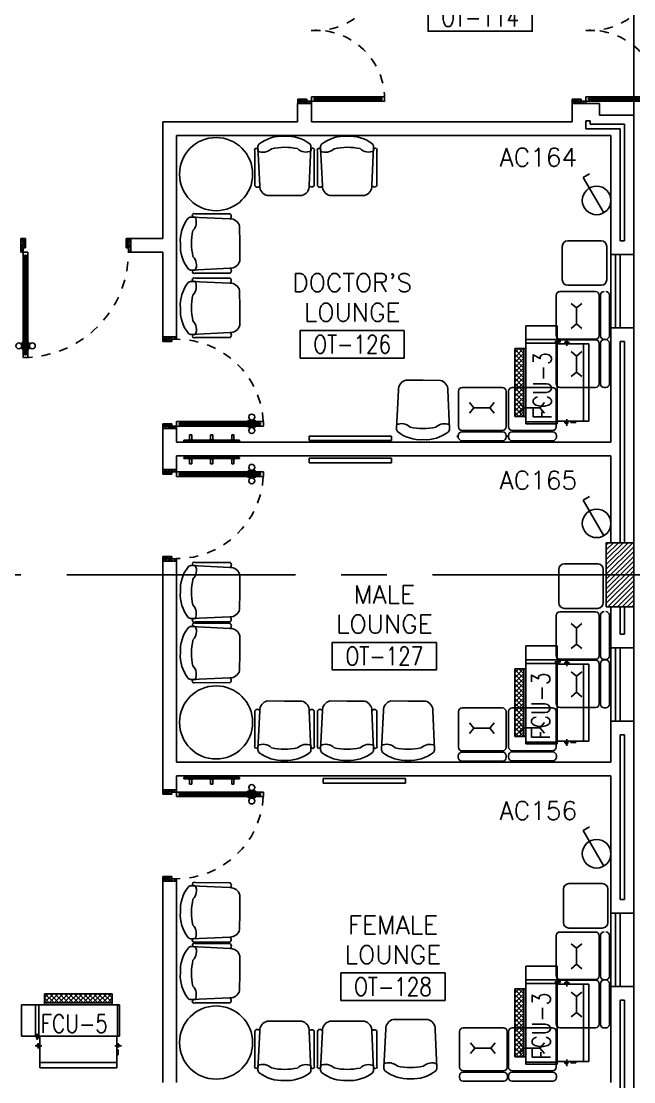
# Model space of a CAD drawing. Extents: x -0.4 to 91.9, y -1.1 to 78.4.
# Drawn here: x 35.85 to 42.55, y 44.63 to 56.22 of the extents above; entities that cross this region are included whole.
import ezdxf
from ezdxf.enums import TextEntityAlignment as Align

# ---------------------------------------------------------------- set-up
doc = ezdxf.new("R2010")
doc.units = 0
doc.header["$MEASUREMENT"] = 0
doc.linetypes.add('CENTERX2', pattern=[4, 2.5, -0.5, 0.5, -0.5])
doc.linetypes.add('HIDDEN', pattern=[0.375, 0.25, -0.125])
doc.layers.get('0').update_dxf_attribs({"color": 11, "linetype": 'CONTINUOUS'})
for name, color, linetype in [('AXES', 11, 'CENTERX2'), ('COL', 11, 'CONTINUOUS'), ('DOOR', 11, 'CONTINUOUS'), ('E-SOCKETS', 4, 'CONTINUOUS'), ('FCU', 7, 'CONTINUOUS'), ('HAT', 11, 'CONTINUOUS'), ('INSUL', 11, 'CONTINUOUS'), ('NON-MEDICAL', 11, 'CONTINUOUS'), ('RM-BOX', 11, 'CONTINUOUS'), ('RM-NAME', 11, 'CONTINUOUS'), ('RM-NO', 11, 'CONTINUOUS'), ('TEXTN', 2, 'CONTINUOUS'), ('WALL', 11, 'CONTINUOUS'), ('WIN', 11, 'CONTINUOUS')]:
    doc.layers.add(name, color=color, linetype=linetype)
doc.styles.add('ROMANS', font='ROMANS.shx', dxfattribs={"width": 0.6})

# ---------------------------------------------------------------- blocks, each defined once
blk = doc.blocks.new('RM1')
at = {"layer": 'RM-BOX'}
blk.add_lwpolyline([(570, -200), (-570, -200), (-570, -500), (570, -500)], close=True, dxfattribs=at)
at = {"layer": 'RM-NAME', "style": 'ROMANS'}
for tag, p in [('ROOMNAME1', (0, 324)), ('ROOMNAME2', (0, 0))]:
    blk.add_attdef(tag, text='', height=200, dxfattribs=at).set_placement(p, align=Align.MIDDLE)
at = {"layer": 'RM-NO', "style": 'ROMANS', "width": 0.8}
blk.add_attdef('ROOMNO', text='', height=200, dxfattribs=at).set_placement((0, -350), align=Align.MIDDLE)
blk = doc.blocks.new('A$C1DFA4FE8')
at = {"layer": 'DOOR', "color": 0, "linetype": 'ByBlock'}
for p, q in [((0, 1631), (0, 1581)), ((0, 1581), (0, 1631)), ((50, 1631), (0, 1631)), ((50, 1631), (50, 1614)), ((750, 1614), (750, 1631)), ((750, 1631), (800, 1631)), ((950, 1656), (800, 1656)), ((800, 1656), (800, 1631)), ((800, 1581), (800, 1631)), ((800, 1631), (850, 1631)), ((850, 1631), (850, 1606)), ((950, 1606), (950, 1656)), ((50, 1581), (0, 1581)), ((30, 1614), (30, 1598)), ((50, 1614), (30, 1614)), ((50, 1598), (30, 1598)), ((50, 1598), (50, 1581)), ((770, 1614), (750, 1614)), ((750, 1581), (750, 1598)), ((750, 1598), (770, 1598)), ((800, 1581), (750, 1581)), ((770, 1598), (770, 1614)), ((850, 1606), (950, 1606)), ((0, 81), (0, 131)), ((0, 131), (0, 81)), ((50, 131), (0, 131)), ((50, 114), (50, 131)), ((83, 131), (83, 138)), ((173, 138), (83, 138)), ((95, 138), (95, 147)), ((95, 147), (160, 147)), ((95, 138), (160, 138)), ((160, 138), (160, 147)), ((173, 131), (173, 138)), ((750, 131), (750, 114)), ((800, 131), (750, 131)), ((800, 131), (800, 81)), ((50, 81), (0, 81)), ((30, 98), (30, 114)), ((50, 114), (30, 114)), ((50, 98), (30, 98)), ((50, 81), (50, 98)), ((83, 81), (83, 74)), ((173, 74), (83, 74)), ((95, 74), (95, 65)), ((95, 74), (160, 74)), ((95, 65), (160, 65)), ((160, 74), (160, 65)), ((173, 81), (173, 74)), ((750, 114), (770, 114)), ((750, 98), (750, 81)), ((770, 98), (750, 98)), ((750, 81), (800, 81)), ((770, 114), (770, 98)), ((800, 56), (800, 81)), ((800, 81), (850, 81)), ((950, 56), (800, 56)), ((850, 106), (950, 106)), ((850, 81), (850, 106)), ((950, 106), (950, 56))]:
    blk.add_line(p, q, dxfattribs=at)
at = {"layer": 'DOOR', "linetype": 'ByBlock'}
for p, q in [((750, 1631), (50, 1631)), ((750, 1614), (50, 1614)), ((750, 1598), (50, 1598)), ((50, 1581), (750, 1581)), ((50, 131), (750, 131)), ((750, 114), (50, 114)), ((750, 98), (50, 98)), ((750, 81), (50, 81))]:
    blk.add_line(p, q, dxfattribs=at)
at = {"layer": 'DOOR', "color": 9, "linetype": 'ByBlock'}
for p, q in [((950, 1606), (837, 1656)), ((950, 1606), (910, 1656)), ((950, 1606), (850, 1619)), ((950, 106), (837, 56)), ((950, 106), (850, 93)), ((950, 106), (910, 56))]:
    blk.add_line(p, q, dxfattribs=at)
at = {"layer": 'DOOR', "color": 0, "linetype": 'ByBlock'}
for centre in [(128, 179), (128, 32)]:
    blk.add_circle(centre, 32.4, dxfattribs=at)
at = {"layer": 'DOOR', "linetype": 'HIDDEN', "ltscale": 0.5}
for centre, start, end in [((752, 1606), 178.0938, 273.7249), ((752, 106), 86.2751, 181.9062)]:
    blk.add_arc(centre, 752, start, end, dxfattribs=at)
at = {"layer": 'DOOR', "color": 9, "linetype": 'ByBlock'}
for centre, radius, start, end in [((950, 1606), 154, 161.1053, 166.2858), ((950, 1606), 134, 158.1598, 169.28), ((950, 1606), 114, 154.0838, 167.3774), ((950, 1606), 94.4, 148.0182, 180), ((950, 1606), 74.4, 137.7764, 180), ((950, 1606), 54.4, 113.2074, 180), ((950, 1606), 34.4, 90, 180), ((950, 1606), 14.4, 90, 180), ((950, 106), 154, 193.7142, 198.8947), ((950, 106), 134, 190.72, 201.8402), ((950, 106), 114, 192.6226, 205.9162), ((950, 106), 94.4, 180, 211.9818), ((950, 106), 74.4, 180, 222.2236), ((950, 106), 54.4, 180, 246.7926), ((950, 106), 34.4, 180, 270), ((950, 106), 14.4, 180, 270)]:
    blk.add_arc(centre, radius, start, end, dxfattribs=at)
blk = doc.blocks.new('C11')
at = {"layer": 'HAT'}
h = blk.add_hatch(dxfattribs=at)
h.set_pattern_fill('ANSI31', color=256, scale=300, style=0)
h.set_pattern_definition([(45, (-248556.182, -75061.005), (-26.5165043, 26.5165043), [])])
h.paths.add_polyline_path([(300, 700), (0, 700), (0, 350), (300, 350)])
h.paths.add_polyline_path([(300, 350), (0, 350), (0, 0), (300, 0)])
at = {"layer": 'COL'}
blk.add_lwpolyline([(300, 700), (300, 0), (0, 0), (0, 700)], close=True, dxfattribs=at)
blk = doc.blocks.new('DOOR-10')
at = {"layer": 'DOOR', "color": 0, "linetype": 'ByBlock'}
for p, q in [((-26, 1100), (-76, 1100)), ((-76, 1100), (-26, 1100)), ((-76, 1050), (-76, 1100)), ((-59, 1050), (-76, 1050)), ((-43, 1070), (-59, 1070)), ((-59, 1050), (-59, 1070)), ((-43, 1050), (-43, 1070)), ((-26, 1050), (-43, 1050)), ((-26, 1050), (-26, 1100)), ((-83, 1005), (-92, 1005)), ((-92, 1005), (-92, 940)), ((-83, 940), (-92, 940)), ((-76, 1018), (-83, 1018)), ((-83, 928), (-83, 1018)), ((-83, 1005), (-83, 940)), ((-76, 928), (-83, 928)), ((-26, 1018), (-18, 1018)), ((-26, 928), (-18, 928)), ((-18, 928), (-18, 1018)), ((-18, 1005), (-9, 1005)), ((-18, 1005), (-18, 940)), ((-18, 940), (-9, 940)), ((-9, 1005), (-9, 940)), ((-1001, 0), (-1001, 150)), ((-1001, 150), (-976, 150)), ((-1001, 150), (-1001, 0)), ((-976, 150), (-976, 100)), ((-76, 200), (-59, 200)), ((-76, 150), (-76, 200)), ((-76, 150), (-26, 150)), ((-59, 200), (-59, 180)), ((-59, 180), (-43, 180)), ((-43, 200), (-26, 200)), ((-43, 180), (-43, 200)), ((-26, 200), (-26, 150)), ((-1, 150), (-26, 150)), ((-26, 150), (-26, 100)), ((-951, 0), (-1001, 0)), ((-976, 100), (-951, 100)), ((-951, 100), (-951, 0)), ((-51, 100), (-51, 0)), ((-26, 100), (-51, 100)), ((-51, 0), (-1, 0))]:
    blk.add_line(p, q, dxfattribs=at)
at = {"layer": 'DOOR', "linetype": 'ByBlock'}
for p, q in [((-76, 1050), (-76, 200)), ((-59, 200), (-59, 1050)), ((-43, 200), (-43, 1050)), ((-26, 200), (-26, 1050))]:
    blk.add_line(p, q, dxfattribs=at)
at = {"layer": 'DOOR', "color": 9, "linetype": 'ByBlock'}
for p, q in [((-1, 0), (-1, 150)), ((-951, 0), (-1001, 114)), ((-951, 0), (-1001, 40)), ((-951, 0), (-964, 100)), ((-51, 0), (-1, 114)), ((-51, 0), (-37, 100)), ((-51, 0), (-1, 40))]:
    blk.add_line(p, q, dxfattribs=at)
at = {"layer": 'DOOR', "color": 0, "linetype": 'ByBlock'}
for centre in [(-124, 973), (23, 973)]:
    blk.add_circle(centre, 32.4, dxfattribs=at)
at = {"layer": 'DOOR', "linetype": 'HIDDEN', "ltscale": 0.5}
blk.add_arc((-23, 149), 952, 93.1482, 179.9482, dxfattribs=at)
at = {"layer": 'DOOR', "color": 9, "linetype": 'ByBlock'}
for centre, radius, start, end in [((-951, 0), 154, 103.7142, 108.8947), ((-951, 0), 134, 100.72, 111.8402), ((-51, 0), 134, 68.1598, 79.28), ((-51, 0), 154, 71.1053, 76.2858), ((-951, 0), 94.4, 90, 121.9818), ((-951, 0), 74.4, 90, 132.2236), ((-951, 0), 54.4, 90, 156.7926), ((-951, 0), 34.4, 90, 180), ((-951, 0), 14.4, 90, 180), ((-51, 0), 94.4, 58.0182, 90), ((-51, 0), 74.4, 47.7764, 90), ((-51, 0), 54.4, 23.2074, 90), ((-51, 0), 34.4, 0, 90), ((-51, 0), 14.4, 0, 90), ((-51, 0), 114, 64.0838, 77.3774)]:
    blk.add_arc(centre, radius, start, end, dxfattribs=at)
blk = doc.blocks.new('DOOR100')
at = {"layer": 'DOOR', "color": 0, "linetype": 'ByBlock'}
for p, q in [((-25, 1300), (-75, 1300)), ((-75, 1300), (-25, 1300)), ((-75, 1250), (-75, 1300)), ((-25, 1250), (-25, 1300)), ((-82, 1205), (-91, 1205)), ((-91, 1205), (-91, 1140)), ((-75, 1218), (-82, 1218)), ((-82, 1128), (-82, 1218)), ((-82, 1205), (-82, 1140)), ((-58, 1250), (-75, 1250)), ((-42, 1270), (-58, 1270)), ((-58, 1250), (-58, 1270)), ((-42, 1250), (-42, 1270)), ((-25, 1250), (-42, 1250)), ((-25, 1218), (-18, 1218)), ((-18, 1128), (-18, 1218)), ((-18, 1205), (-9, 1205)), ((-18, 1205), (-18, 1140)), ((-9, 1205), (-9, 1140)), ((-82, 1140), (-91, 1140)), ((-75, 1128), (-82, 1128)), ((-25, 1128), (-18, 1128)), ((-18, 1140), (-9, 1140)), ((-1200, 0), (-1200, 150)), ((-1200, 150), (-1175, 150)), ((-1200, 150), (-1200, 0)), ((-1175, 150), (-1175, 100)), ((-75, 200), (-58, 200)), ((-75, 150), (-75, 200)), ((-75, 150), (-25, 150)), ((-58, 200), (-58, 180)), ((-58, 180), (-42, 180)), ((-42, 200), (-25, 200)), ((-42, 180), (-42, 200)), ((-25, 200), (-25, 150)), ((0, 150), (-25, 150)), ((-25, 150), (-25, 100)), ((0, 150), (0, 0)), ((-1150, 0), (-1200, 0)), ((-1175, 100), (-1150, 100)), ((-1150, 100), (-1150, 0)), ((-50, 100), (-50, 0)), ((-25, 100), (-50, 100)), ((-50, 0), (0, 0))]:
    blk.add_line(p, q, dxfattribs=at)
at = {"layer": 'DOOR', "linetype": 'ByBlock'}
for p, q in [((-75, 1250), (-75, 200)), ((-58, 200), (-58, 1250)), ((-42, 200), (-42, 1250)), ((-25, 200), (-25, 1250)), ((0, 0), (0, 150))]:
    blk.add_line(p, q, dxfattribs=at)
at = {"layer": 'DOOR', "color": 9, "linetype": 'ByBlock'}
for p, q in [((-1150, 0), (-1200, 114)), ((-1150, 0), (-1200, 40)), ((-1150, 0), (-1163, 100)), ((-50, 0), (0, 114)), ((-50, 0), (-37, 100)), ((-50, 0), (0, 40))]:
    blk.add_line(p, q, dxfattribs=at)
at = {"layer": 'DOOR', "color": 0, "linetype": 'ByBlock'}
for centre in [(-124, 1173), (24, 1173)]:
    blk.add_circle(centre, 32.4, dxfattribs=at)
at = {"layer": 'DOOR', "linetype": 'HIDDEN', "ltscale": 0.5}
blk.add_arc((-25, 150), 1150, 90, 180.0001, dxfattribs=at)
at = {"layer": 'DOOR', "color": 9, "linetype": 'ByBlock'}
for centre, radius, start, end in [((-1150, 0), 154, 103.7142, 108.8947), ((-1150, 0), 134, 100.72, 111.8402), ((-50, 0), 134, 68.1598, 79.28), ((-50, 0), 154, 71.1053, 76.2858), ((-1150, 0), 94.4, 90, 121.9818), ((-1150, 0), 74.4, 90, 132.2236), ((-1150, 0), 54.4, 90, 156.7926), ((-1150, 0), 34.4, 90, 180), ((-1150, 0), 14.4, 90, 180), ((-50, 0), 94.4, 58.0182, 90), ((-50, 0), 74.4, 47.7764, 90), ((-50, 0), 54.4, 23.2074, 90), ((-50, 0), 34.4, 0, 90), ((-50, 0), 14.4, 0, 90), ((-50, 0), 114, 64.0838, 77.3774)]:
    blk.add_arc(centre, radius, start, end, dxfattribs=at)
blk = doc.blocks.new('*X190')
at = {"color": 0}
for p, q in [((16890, -2467), (16943, -2414)), ((16890, -2520), (16990, -2420)), ((16990, -2512), (16892, -2414)), ((16990, -2459), (16945, -2414)), ((16990, -2565), (16890, -2465)), ((16890, -2573), (16990, -2473)), ((16990, -2619), (16890, -2519)), ((16890, -2626), (16990, -2526)), ((16990, -2672), (16890, -2572)), ((16890, -2679), (16990, -2579)), ((16990, -2725), (16890, -2625)), ((16890, -2732), (16990, -2632)), ((16990, -2778), (16890, -2678)), ((16890, -2785), (16990, -2685)), ((16990, -2831), (16890, -2731)), ((16890, -2838), (16990, -2738)), ((16990, -2884), (16890, -2784)), ((16890, -2891), (16990, -2791)), ((16990, -2937), (16890, -2837)), ((16890, -2944), (16990, -2844)), ((16990, -2990), (16890, -2890)), ((16890, -2997), (16990, -2897)), ((16990, -3043), (16890, -2943)), ((16890, -3050), (16990, -2950)), ((16990, -3096), (16890, -2996)), ((16890, -3103), (16990, -3003)), ((16990, -3149), (16890, -3049)), ((16944, -3155), (16890, -3102)), ((16892, -3155), (16990, -3056)), ((16945, -3155), (16990, -3109))]:
    blk.add_line(p, q, dxfattribs=at)
blk = doc.blocks.new('WHE06')
at = {"color": 2}
for p, q in [((689, 621), (346, 621)), ((346, 621), (346, 469)), ((689, 469), (689, 621)), ((242, 472), (242, 399)), ((60, -422), (60, 422)), ((212, 437), (269, 437)), ((232, 452), (232, 422)), ((232, 452), (252, 452)), ((252, 452), (252, 422)), ((305, 448), (373, 448)), ((321, 458), (321, 438)), ((321, 458), (346, 458)), ((321, 438), (346, 438)), ((346, 430), (689, 430)), ((811, 371), (689, 371)), ((711, -371), (711, 371)), ((811, -371), (811, 371)), ((142, -437), (142, -422)), ((142, -437), (197, -437)), ((197, -437), (197, -422)), ((221, -437), (269, -437)), ((232, -452), (232, -422)), ((232, -452), (252, -452)), ((242, -472), (242, -399)), ((252, -452), (252, -422)), ((346, -430), (689, -430)), ((811, -371), (689, -371))]:
    blk.add_line(p, q, dxfattribs=at)
at = {"color": 6}
for p, q in [((346, 469), (346, -451)), ((689, 469), (346, 469)), ((689, -451), (689, 469)), ((0, -422), (0, 422)), ((0, 422), (346, 422)), ((0, -422), (346, -422)), ((346, -451), (689, -451))]:
    blk.add_line(p, q, dxfattribs=at)
at = {"color": 2}
blk.add_blockref('*X190', (-16179, 2784), dxfattribs=at)

msp = doc.modelspace()

# ---------------------------------------------------------------- linework, layer by layer
at = {"layer": 'AXES'}
for p, q in [((42.55, -1.1143), (42.55, 77.3484)), ((0.35, 50.17), (68.39, 50.17))]:
    msp.add_line(p, q, dxfattribs=at)
at = {"layer": 'E-SOCKETS'}
for p, q in [((41.9975, 54.5136), (42.0667, 54.5537)), ((42.2221, 54.1261), (41.9975, 54.5136)), ((41.9975, 50.9838), (42.0667, 51.0239)), ((42.2221, 50.5963), (41.9975, 50.9838)), ((41.9975, 47.3726), (42.0667, 47.4127)), ((42.2221, 46.9851), (41.9975, 47.3726))]:
    msp.add_line(p, q, dxfattribs=at)
for centre in [(42.1437, 54.2613), (42.1437, 50.7315), (42.1437, 47.1202)]:
    msp.add_circle(centre, 0.1562, dxfattribs=at)
at = {"layer": 'INSUL'}
for p, q in [((42.025, 55.1325), (42.025, 55.045)), ((42.075, 55.1325), (42.025, 55.1325)), ((42.075, 55.1325), (42.075, 55.095)), ((42.45, 55.095), (42.075, 55.095)), ((42.45, 53.82), (42.45, 55.095)), ((42.4, 55.045), (42.025, 55.045)), ((42.4, 53.82), (42.4, 55.045)), ((42.4, 53.82), (42.45, 53.82)), ((42.4, 50.52), (42.4, 52.72)), ((42.4, 52.72), (42.45, 52.72)), ((42.45, 50.52), (42.45, 52.72)), ((42.4, 49.52), (42.4, 49.82)), ((42.45, 49.52), (42.45, 49.82)), ((42.4, 49.52), (42.45, 49.52)), ((42.4, 46.62), (42.4, 48.42)), ((42.45, 48.42), (42.4, 48.42)), ((42.45, 46.62), (42.45, 48.42)), ((42.4, 46.62), (42.45, 46.62)), ((42.4, 43.32), (42.4, 45.52)), ((42.4, 45.52), (42.45, 45.52)), ((42.45, 43.32), (42.45, 45.52))]:
    msp.add_line(p, q, dxfattribs=at)
at = {"layer": 'NON-MEDICAL', "extrusion": (0, 0, -1)}
for p, q in [((38.4618, 54.4226), (38.4408, 54.8423)), ((39.0203, 54.8443), (39.0022, 54.4245)), ((39.1468, 54.4226), (39.1258, 54.8423)), ((39.7053, 54.8443), (39.6872, 54.4245)), ((38.4077, 54.4224), (38.4064, 54.8008)), ((39.0563, 54.4247), (39.055, 54.803)), ((39.0927, 54.4224), (39.0914, 54.8008)), ((39.7413, 54.4247), (39.74, 54.803)), ((38.5432, 54.3148), (38.7324, 54.3155)), ((38.7324, 54.3155), (38.9215, 54.3161)), ((39.2282, 54.3148), (39.4174, 54.3155)), ((39.4174, 54.3155), (39.6065, 54.3161)), ((37.7126, 54.0796), (38.1324, 54.0615)), ((38.1323, 54.1156), (37.7539, 54.1143)), ((38.2415, 53.7917), (38.2408, 53.9808)), ((38.2421, 53.6025), (38.2415, 53.7917)), ((38.1343, 53.521), (37.7146, 53.5001)), ((38.1345, 53.467), (37.7561, 53.4657)), ((37.7126, 53.376), (38.1324, 53.3579)), ((38.1323, 53.412), (37.7539, 53.4107)), ((38.2415, 53.088), (38.2408, 53.2772)), ((38.2421, 52.8989), (38.2415, 53.088)), ((38.1343, 52.8174), (37.7146, 52.7965)), ((38.1345, 52.7634), (37.7561, 52.7621)), ((40.0581, 52.2961), (40.2472, 52.2954)), ((40.2472, 52.2954), (40.4364, 52.2948)), ((39.9766, 52.1882), (39.9557, 51.7685)), ((40.5352, 51.7665), (40.5171, 52.1864)), ((38.1343, 50.2498), (37.7146, 50.2708)), ((38.1345, 50.3039), (37.7561, 50.3052)), ((38.2421, 50.1684), (38.2415, 49.9792)), ((38.2415, 49.9792), (38.2408, 49.7901)), ((37.7126, 49.6913), (38.1324, 49.7094)), ((38.1323, 49.6553), (37.7539, 49.6566)), ((38.1345, 49.638), (37.7561, 49.6393)), ((38.1343, 49.5839), (37.7146, 49.6049)), ((38.2421, 49.5025), (38.2415, 49.3133)), ((38.2415, 49.3133), (38.2408, 49.1242)), ((37.7126, 49.0254), (38.1324, 49.0435)), ((38.1323, 48.9894), (37.7539, 48.9907)), ((38.5432, 48.7902), (38.7324, 48.7895)), ((38.7324, 48.7895), (38.9215, 48.7889)), ((39.2282, 48.7902), (39.4174, 48.7895)), ((39.4174, 48.7895), (39.6065, 48.7889)), ((39.8946, 48.7902), (40.0838, 48.7895)), ((40.0838, 48.7895), (40.273, 48.7889)), ((38.4077, 48.6825), (38.4064, 48.3042)), ((38.4618, 48.6824), (38.4408, 48.2626)), ((39.0203, 48.2607), (39.0022, 48.6805)), ((39.0563, 48.6803), (39.055, 48.302)), ((39.0927, 48.6825), (39.0914, 48.3042)), ((39.1468, 48.6824), (39.1258, 48.2626)), ((39.7053, 48.2607), (39.6872, 48.6805)), ((39.7413, 48.6803), (39.74, 48.302)), ((39.8132, 48.6824), (39.7922, 48.2626)), ((40.3717, 48.2607), (40.3537, 48.6805)), ((38.1343, 46.7498), (37.7146, 46.7708)), ((38.1345, 46.8039), (37.7561, 46.8052)), ((38.2421, 46.6684), (38.2415, 46.4792)), ((38.2415, 46.4792), (38.2408, 46.2901)), ((37.7126, 46.1913), (38.1324, 46.2094)), ((38.1323, 46.1553), (37.7539, 46.1566)), ((38.1343, 46.0839), (37.7146, 46.1049)), ((38.1345, 46.138), (37.7561, 46.1393)), ((38.2421, 46.0025), (38.2415, 45.8133)), ((38.2415, 45.8133), (38.2408, 45.6242)), ((37.7126, 45.5254), (38.1324, 45.5435)), ((38.1323, 45.4894), (37.7539, 45.4907)), ((38.5432, 45.2902), (38.7324, 45.2895)), ((38.7324, 45.2895), (38.9215, 45.2889)), ((39.2282, 45.2902), (39.4174, 45.2895)), ((39.4174, 45.2895), (39.6065, 45.2889)), ((39.9198, 45.3094), (40.1089, 45.3088)), ((40.1089, 45.3088), (40.2981, 45.3081)), ((38.4077, 45.1825), (38.4064, 44.8042)), ((38.4618, 45.1824), (38.4408, 44.7626)), ((39.0203, 44.7607), (39.0022, 45.1805)), ((39.0563, 45.1803), (39.055, 44.802)), ((39.0927, 45.1825), (39.0914, 44.8042)), ((39.1468, 45.1824), (39.1258, 44.7626)), ((39.7053, 44.7607), (39.6872, 45.1805)), ((39.7413, 45.1803), (39.74, 44.802)), ((39.8383, 45.2016), (39.8174, 44.7819)), ((40.3969, 44.7799), (40.3788, 45.1997))]:
    msp.add_line(p, q, dxfattribs=at)
at = {"layer": 'NON-MEDICAL'}
for p, q in [((41.829, 53.8201), (42.1938, 53.8201)), ((41.7682, 53.3945), (41.7682, 53.7593)), ((42.2546, 53.7593), (42.2546, 53.3945)), ((42.1938, 53.3337), (41.829, 53.3337)), ((41.7026, 53.2245), (41.7026, 52.7854)), ((42.1326, 53.2645), (41.7426, 53.2645)), ((42.1726, 53.2245), (42.1726, 52.7854)), ((42.1863, 53.2271), (42.1863, 52.7828)), ((42.2836, 53.2271), (42.2836, 52.7828)), ((41.9237, 53.087), (41.8653, 53.1357)), ((41.9237, 53.087), (41.9821, 53.1357)), ((41.9237, 52.9119), (41.9237, 53.087)), ((41.9237, 52.9119), (41.8653, 52.8633)), ((41.9237, 52.9119), (41.9821, 52.8633)), ((41.7026, 52.6974), (41.7026, 52.2582)), ((42.1326, 52.7454), (41.7426, 52.7454)), ((42.1326, 52.7454), (41.7426, 52.7454)), ((42.1326, 52.7374), (41.7426, 52.7374)), ((42.1726, 52.6974), (42.1726, 52.2582)), ((42.1863, 52.7), (42.1863, 52.2556)), ((42.2436, 52.7431), (42.2263, 52.7431)), ((42.2436, 52.7428), (42.2263, 52.7428)), ((42.2436, 52.7428), (42.2263, 52.7428)), ((42.2436, 52.74), (42.2263, 52.74)), ((42.2836, 52.7), (42.2836, 52.2556)), ((41.9237, 52.5599), (41.8653, 52.6085)), ((41.9237, 52.5599), (41.9821, 52.6085)), ((41.9237, 52.3848), (41.9237, 52.5599)), ((41.9237, 52.3848), (41.8653, 52.3361)), ((41.9237, 52.3848), (41.9821, 52.3361)), ((40.6344, 51.7861), (40.6344, 52.1761)), ((40.6344, 51.7861), (40.6344, 52.1761)), ((41.1136, 52.2161), (40.6744, 52.2161)), ((41.1536, 51.7861), (41.1536, 52.1761)), ((41.182, 51.7861), (41.182, 52.1761)), ((41.182, 51.7861), (41.182, 52.1761)), ((41.6611, 52.2161), (41.222, 52.2161)), ((41.7011, 51.7861), (41.7011, 52.1761)), ((42.1326, 52.2182), (41.7426, 52.2182)), ((42.1326, 52.2182), (41.7426, 52.2182)), ((42.2436, 52.2156), (42.2263, 52.2156)), ((42.2436, 52.2156), (42.2263, 52.2156)), ((40.801, 51.995), (40.7523, 52.0534)), ((40.801, 51.995), (40.7523, 51.9367)), ((40.801, 51.995), (40.9761, 51.995)), ((40.9761, 51.995), (41.0247, 52.0534)), ((40.9761, 51.995), (41.0247, 51.9367)), ((41.3485, 51.995), (41.2999, 52.0534)), ((41.3485, 51.995), (41.2999, 51.9367)), ((41.3485, 51.995), (41.5236, 51.995)), ((41.5236, 51.995), (41.5723, 52.0534)), ((41.5236, 51.995), (41.5723, 51.9367)), ((41.1162, 51.7324), (40.6718, 51.7324)), ((41.1136, 51.7461), (40.6744, 51.7461)), ((41.6637, 51.7324), (41.2194, 51.7324)), ((41.6611, 51.7461), (41.222, 51.7461)), ((37.6308, 51.6284), (37.6308, 51.6401)), ((37.6308, 51.6401), (38.2404, 51.6401)), ((37.6308, 51.6284), (38.2404, 51.6284)), ((37.6818, 51.6447), (37.7279, 51.6447)), ((37.6818, 51.6401), (37.6818, 51.6447)), ((37.6931, 51.6987), (37.7166, 51.6987)), ((37.6931, 51.6447), (37.6931, 51.6987)), ((37.7166, 51.6447), (37.7166, 51.6987)), ((37.7279, 51.6401), (37.7279, 51.6447)), ((37.9125, 51.6447), (37.9587, 51.6447)), ((37.9125, 51.6401), (37.9125, 51.6447)), ((37.9239, 51.6447), (37.9239, 51.6987)), ((37.9239, 51.6987), (37.9473, 51.6987)), ((37.9473, 51.6447), (37.9473, 51.6987)), ((37.9587, 51.6401), (37.9587, 51.6447)), ((38.1433, 51.6401), (38.1433, 51.6447)), ((38.1433, 51.6447), (38.1895, 51.6447)), ((38.1547, 51.6447), (38.1547, 51.6987)), ((38.1547, 51.6987), (38.1781, 51.6987)), ((38.1781, 51.6447), (38.1781, 51.6987)), ((38.1895, 51.6401), (38.1895, 51.6447)), ((38.2404, 51.6284), (38.2404, 51.6401)), ((39.0021, 51.686), (39.0021, 51.636)), ((39.9021, 51.686), (39.0021, 51.686)), ((39.0021, 51.636), (39.9021, 51.636)), ((39.9021, 51.636), (39.9021, 51.686)), ((40.6211, 51.6751), (40.6211, 51.6924)), ((40.6318, 51.6751), (40.6318, 51.6924)), ((40.6318, 51.6751), (40.6318, 51.6924)), ((41.1162, 51.6351), (40.6718, 51.6351)), ((41.1562, 51.6751), (41.1562, 51.6924)), ((41.1686, 51.6751), (41.1686, 51.6924)), ((41.1794, 51.6751), (41.1794, 51.6924)), ((41.1794, 51.6751), (41.1794, 51.6924)), ((41.6637, 51.6351), (41.2194, 51.6351)), ((41.7037, 51.6751), (41.7037, 51.6924)), ((37.6308, 51.4522), (37.6308, 51.4405)), ((37.6308, 51.4522), (38.2404, 51.4522)), ((37.6308, 51.4405), (38.2404, 51.4405)), ((37.6818, 51.4405), (37.6818, 51.4359)), ((37.6818, 51.4359), (37.7279, 51.4359)), ((37.6931, 51.4359), (37.6931, 51.3819)), ((37.6931, 51.3819), (37.7166, 51.3819)), ((37.7166, 51.4359), (37.7166, 51.3819)), ((37.7279, 51.4405), (37.7279, 51.4359)), ((37.9125, 51.4405), (37.9125, 51.4359)), ((37.9125, 51.4359), (37.9587, 51.4359)), ((37.9239, 51.4359), (37.9239, 51.3819)), ((37.9239, 51.3819), (37.9473, 51.3819)), ((37.9473, 51.4359), (37.9473, 51.3819)), ((37.9587, 51.4405), (37.9587, 51.4359)), ((38.1433, 51.4405), (38.1433, 51.4359)), ((38.1433, 51.4359), (38.1895, 51.4359)), ((38.1547, 51.4359), (38.1547, 51.3819)), ((38.1547, 51.3819), (38.1781, 51.3819)), ((38.1781, 51.4359), (38.1781, 51.3819)), ((38.1895, 51.4405), (38.1895, 51.4359)), ((38.2404, 51.4522), (38.2404, 51.4405)), ((39.0021, 51.443), (39.0021, 51.393)), ((39.9021, 51.443), (39.0021, 51.443)), ((39.0021, 51.393), (39.9021, 51.393)), ((39.9021, 51.393), (39.9021, 51.443)), ((41.7305, 49.8635), (41.7305, 50.2283)), ((41.7913, 50.2891), (42.1561, 50.2891)), ((42.2169, 50.2283), (42.2169, 49.8635)), ((42.1326, 49.7645), (41.7426, 49.7645)), ((42.1561, 49.8027), (41.7913, 49.8027)), ((41.7026, 49.7245), (41.7026, 49.2854)), ((41.9237, 49.587), (41.8653, 49.6357)), ((41.9237, 49.587), (41.9821, 49.6357)), ((42.1726, 49.7245), (42.1726, 49.2854)), ((42.1863, 49.7271), (42.1863, 49.2828)), ((42.2836, 49.7271), (42.2836, 49.2828)), ((41.9237, 49.4119), (41.9237, 49.587)), ((41.9237, 49.4119), (41.8653, 49.3633)), ((41.9237, 49.4119), (41.9821, 49.3633)), ((41.7026, 49.1974), (41.7026, 48.7582)), ((42.1326, 49.2454), (41.7426, 49.2454)), ((42.1326, 49.2454), (41.7426, 49.2454)), ((42.1326, 49.2374), (41.7426, 49.2374)), ((42.1726, 49.1974), (42.1726, 48.7582)), ((42.1863, 49.2), (42.1863, 48.7556)), ((42.2436, 49.2431), (42.2263, 49.2431)), ((42.2436, 49.2428), (42.2263, 49.2428)), ((42.2436, 49.2428), (42.2263, 49.2428)), ((42.2436, 49.24), (42.2263, 49.24)), ((42.2836, 49.2), (42.2836, 48.7556)), ((41.9237, 49.0599), (41.8653, 49.1085)), ((41.9237, 49.0599), (41.9821, 49.1085)), ((41.9237, 48.8848), (41.9237, 49.0599)), ((41.9237, 48.8848), (41.8653, 48.8361)), ((41.9237, 48.8848), (41.9821, 48.8361)), ((41.1136, 48.7137), (40.6744, 48.7137)), ((41.6611, 48.7161), (41.222, 48.7161)), ((42.1326, 48.7182), (41.7426, 48.7182)), ((42.1326, 48.7182), (41.7426, 48.7182)), ((42.2436, 48.7156), (42.2263, 48.7156)), ((42.2436, 48.7156), (42.2263, 48.7156)), ((40.6344, 48.2837), (40.6344, 48.6737)), ((40.6344, 48.2837), (40.6344, 48.6737)), ((41.1536, 48.2837), (41.1536, 48.6737)), ((41.182, 48.2861), (41.182, 48.6761)), ((41.182, 48.2861), (41.182, 48.6761)), ((41.7011, 48.2861), (41.7011, 48.6761)), ((40.801, 48.4926), (40.7523, 48.5509)), ((40.801, 48.4926), (40.7523, 48.4342)), ((40.801, 48.4926), (40.9761, 48.4926)), ((40.9761, 48.4926), (41.0247, 48.5509)), ((40.9761, 48.4926), (41.0247, 48.4342)), ((41.3485, 48.495), (41.2999, 48.5534)), ((41.3485, 48.495), (41.2999, 48.4367)), ((41.3485, 48.495), (41.5236, 48.495)), ((41.5236, 48.495), (41.5723, 48.5534)), ((41.5236, 48.495), (41.5723, 48.4367)), ((41.1162, 48.2299), (40.6718, 48.2299)), ((41.1136, 48.2437), (40.6744, 48.2437)), ((41.6637, 48.2324), (41.2194, 48.2324)), ((41.6611, 48.2461), (41.222, 48.2461)), ((40.6318, 48.1727), (40.6318, 48.1899)), ((40.6318, 48.1727), (40.6318, 48.1899)), ((41.1162, 48.1327), (40.6718, 48.1327)), ((41.1562, 48.1727), (41.1562, 48.1899)), ((41.1794, 48.1751), (41.1794, 48.1924)), ((41.1794, 48.1751), (41.1794, 48.1924)), ((41.6637, 48.1351), (41.2194, 48.1351)), ((41.7037, 48.1751), (41.7037, 48.1924)), ((37.6308, 47.9522), (37.6308, 47.9405)), ((37.6308, 47.9522), (38.2404, 47.9522)), ((37.6308, 47.9405), (38.2404, 47.9405)), ((37.6818, 47.9405), (37.6818, 47.9359)), ((37.6818, 47.9359), (37.7279, 47.9359)), ((37.6931, 47.9359), (37.6931, 47.8819)), ((37.6931, 47.8819), (37.7166, 47.8819)), ((37.7166, 47.9359), (37.7166, 47.8819)), ((37.7279, 47.9405), (37.7279, 47.9359)), ((37.9125, 47.9405), (37.9125, 47.9359)), ((37.9125, 47.9359), (37.9587, 47.9359)), ((37.9239, 47.9359), (37.9239, 47.8819)), ((37.9239, 47.8819), (37.9473, 47.8819)), ((37.9473, 47.9359), (37.9473, 47.8819)), ((37.9587, 47.9405), (37.9587, 47.9359)), ((38.1433, 47.9405), (38.1433, 47.9359)), ((38.1433, 47.9359), (38.1895, 47.9359)), ((38.1547, 47.9359), (38.1547, 47.8819)), ((38.1547, 47.8819), (38.1781, 47.8819)), ((38.1781, 47.9359), (38.1781, 47.8819)), ((38.1895, 47.9405), (38.1895, 47.9359)), ((38.2404, 47.9522), (38.2404, 47.9405)), ((39.1548, 47.943), (39.1548, 47.893)), ((40.0548, 47.943), (39.1548, 47.943)), ((39.1548, 47.893), (40.0548, 47.893)), ((40.0548, 47.893), (40.0548, 47.943)), ((41.7807, 46.3683), (41.7807, 46.7331)), ((41.8415, 46.7939), (42.2063, 46.7939)), ((42.2671, 46.7331), (42.2671, 46.3683)), ((42.1326, 46.2645), (41.7426, 46.2645)), ((42.2063, 46.3075), (41.8415, 46.3075)), ((41.7026, 46.2245), (41.7026, 45.7854)), ((42.1726, 46.2245), (42.1726, 45.7854)), ((42.1863, 46.2271), (42.1863, 45.7828)), ((42.2836, 46.2271), (42.2836, 45.7828)), ((41.9237, 46.087), (41.8653, 46.1357)), ((41.9237, 46.087), (41.9821, 46.1357)), ((41.9237, 45.9119), (41.9237, 46.087)), ((41.9237, 45.9119), (41.8653, 45.8633)), ((41.9237, 45.9119), (41.9821, 45.8633)), ((41.7026, 45.6974), (41.7026, 45.2582)), ((42.1326, 45.7454), (41.7426, 45.7454)), ((42.1326, 45.7454), (41.7426, 45.7454)), ((42.1326, 45.7374), (41.7426, 45.7374)), ((42.1726, 45.6974), (42.1726, 45.2582)), ((42.1863, 45.7), (42.1863, 45.2556)), ((42.2436, 45.7431), (42.2263, 45.7431)), ((42.2436, 45.7428), (42.2263, 45.7428)), ((42.2436, 45.7428), (42.2263, 45.7428)), ((42.2436, 45.74), (42.2263, 45.74)), ((42.2836, 45.7), (42.2836, 45.2556)), ((41.9237, 45.5599), (41.8653, 45.6085)), ((41.9237, 45.5599), (41.9821, 45.6085)), ((41.9237, 45.3848), (41.9237, 45.5599)), ((41.9237, 45.3848), (41.8653, 45.3361)), ((41.9237, 45.3848), (41.9821, 45.3361)), ((41.1252, 45.2161), (40.686, 45.2161)), ((41.6611, 45.2161), (41.222, 45.2161)), ((42.1326, 45.2182), (41.7426, 45.2182)), ((42.1326, 45.2182), (41.7426, 45.2182)), ((42.2436, 45.2156), (42.2263, 45.2156)), ((42.2436, 45.2156), (42.2263, 45.2156)), ((40.646, 44.7861), (40.646, 45.1761)), ((40.646, 44.7861), (40.646, 45.1761)), ((41.1652, 44.7861), (41.1652, 45.1761)), ((41.182, 44.7861), (41.182, 45.1761)), ((41.182, 44.7861), (41.182, 45.1761)), ((41.7011, 44.7861), (41.7011, 45.1761)), ((40.8126, 44.995), (40.7639, 45.0534)), ((40.8126, 44.995), (40.7639, 44.9367)), ((40.8126, 44.995), (40.9877, 44.995)), ((40.9877, 44.995), (41.0364, 45.0534)), ((40.9877, 44.995), (41.0364, 44.9367)), ((41.3485, 44.995), (41.2999, 45.0534)), ((41.3485, 44.995), (41.2999, 44.9367)), ((41.3485, 44.995), (41.5236, 44.995)), ((41.5236, 44.995), (41.5723, 45.0534)), ((41.5236, 44.995), (41.5723, 44.9367)), ((40.6435, 44.6751), (40.6435, 44.6924)), ((40.6435, 44.6751), (40.6435, 44.6924)), ((41.1278, 44.7324), (40.6835, 44.7324)), ((41.1278, 44.6351), (40.6835, 44.6351)), ((41.1252, 44.7461), (40.686, 44.7461)), ((41.1678, 44.6751), (41.1678, 44.6924)), ((41.1686, 44.6751), (41.1686, 44.6924)), ((41.1794, 44.6751), (41.1794, 44.6924)), ((41.1794, 44.6751), (41.1794, 44.6924)), ((41.6637, 44.7324), (41.2194, 44.7324)), ((41.6637, 44.6351), (41.2194, 44.6351)), ((41.6611, 44.7461), (41.222, 44.7461)), ((41.7037, 44.6751), (41.7037, 44.6924))]:
    msp.add_line(p, q, dxfattribs=at)
for centre in [(37.9831, 54.5492), (37.9831, 48.5558), (37.9831, 45.0558)]:
    msp.add_circle(centre, 0.4, dxfattribs=at)
at = {"layer": 'NON-MEDICAL', "extrusion": (0, 0, -1)}
for centre, radius, start, end in [((-38.7068, 54.5527), 0.412, 51.85124, 93.24743), ((-38.7563, 54.5529), 0.412, 86.36093, 127.75712), ((-39.3918, 54.5527), 0.412, 51.85124, 93.24743), ((-39.4413, 54.5529), 0.412, 86.36093, 127.75712), ((-38.4917, 54.8444), 0.051, 357.71636, 39.34386), ((-38.7429, 54.0917), 0.7509, 78.18141, 89.06074), ((-38.7234, 54.0917), 0.7509, 90.54762, 101.42695), ((-38.9694, 54.846), 0.051, 140.2645, 181.892), ((-39.1767, 54.8444), 0.051, 357.71636, 39.34386), ((-39.4279, 54.0917), 0.7509, 78.18141, 89.06074), ((-39.4084, 54.0917), 0.7509, 90.54762, 101.42695), ((-39.6544, 54.846), 0.051, 140.2645, 181.892), ((-38.4223, 54.8121), 0.0195, 324.64829, 214.96008), ((-38.4949, 54.9237), 0.1352, 225.83657, 294.72766), ((-38.9657, 54.9253), 0.1352, 244.8807, 313.77179), ((-39.039, 54.8142), 0.0195, 324.64829, 214.96008), ((-39.1074, 54.8121), 0.0195, 324.64829, 214.96008), ((-39.1799, 54.9237), 0.1352, 225.83657, 294.72766), ((-39.6507, 54.9253), 0.1352, 244.8807, 313.77179), ((-39.724, 54.8142), 0.0195, 324.64829, 214.96008), ((-38.4347, 54.4366), 0.0304, 207.22552, 332.38284), ((-38.5697, 54.4195), 0.108, 284.204, 1.66456), ((-38.8943, 54.4206), 0.108, 177.9438, 255.40436), ((-39.0292, 54.4386), 0.0304, 207.22552, 332.38284), ((-39.1197, 54.4366), 0.0304, 207.22552, 332.38284), ((-39.2547, 54.4195), 0.108, 284.204, 1.66456), ((-39.5793, 54.4206), 0.108, 177.9438, 255.40436), ((-39.7142, 54.4386), 0.0304, 207.22552, 332.38284), ((-38.0041, 53.8156), 0.412, 356.36093, 37.75712), ((-37.7109, 54.0287), 0.051, 50.2645, 91.892), ((-37.7427, 54.0983), 0.0195, 234.64829, 124.96008), ((-37.6316, 54.025), 0.1352, 154.8807, 223.77179), ((-38.1183, 54.0885), 0.0304, 117.22552, 242.38284), ((-38.1363, 53.9536), 0.108, 87.9438, 165.40436), ((-38.4652, 53.7827), 0.7509, 0.54762, 11.42695), ((-38.0042, 53.7661), 0.412, 321.85124, 3.24743), ((-38.4652, 53.8022), 0.7509, 348.18141, 359.06074), ((-37.6333, 53.5542), 0.1352, 135.83657, 204.72766), ((-38.1374, 53.629), 0.108, 194.204, 271.66456), ((-37.7125, 53.551), 0.051, 267.71636, 309.34386), ((-37.7448, 53.4816), 0.0195, 234.64829, 124.96008), ((-38.1204, 53.494), 0.0304, 117.22552, 242.38284), ((-38.0041, 53.112), 0.412, 356.36093, 37.75712), ((-37.7109, 53.3251), 0.051, 50.2645, 91.892), ((-37.7427, 53.3947), 0.0195, 234.64829, 124.96008), ((-37.6316, 53.3213), 0.1352, 154.8807, 223.77179), ((-38.1183, 53.3849), 0.0304, 117.22552, 242.38284), ((-38.1363, 53.25), 0.108, 87.9438, 165.40436), ((-38.4652, 53.0791), 0.7509, 0.54762, 11.42695), ((-38.0042, 53.0625), 0.412, 321.85124, 3.24743), ((-38.4652, 53.0985), 0.7509, 348.18141, 359.06074), ((-37.6333, 52.8506), 0.1352, 135.83657, 204.72766), ((-38.1374, 52.9254), 0.108, 194.204, 271.66456), ((-37.7125, 52.8474), 0.051, 267.71636, 309.34386), ((-37.7448, 52.778), 0.0195, 234.64829, 124.96008), ((-38.1204, 52.7904), 0.0304, 117.22552, 242.38284), ((-40.0846, 52.1914), 0.108, 358.33544, 75.796), ((-40.4092, 52.1903), 0.108, 104.59564, 182.0562), ((-40.0098, 51.6872), 0.1352, 65.27234, 134.16343), ((-40.4805, 51.6856), 0.1352, 46.22821, 115.1193), ((-40.0066, 51.7665), 0.051, 320.65614, 2.28364), ((-40.2217, 52.0582), 0.412, 266.75257, 308.14876), ((-40.2578, 52.5191), 0.7509, 270.93926, 281.81859), ((-40.2712, 52.058), 0.412, 232.24288, 273.63907), ((-40.2383, 52.5192), 0.7509, 258.57305, 269.45238), ((-40.4843, 51.7649), 0.051, 178.108, 219.7355), ((-38.0042, 50.0048), 0.412, 356.75257, 38.14876), ((-37.7125, 50.2199), 0.051, 50.65614, 92.28364), ((-37.7448, 50.2893), 0.0195, 235.03992, 125.35171), ((-37.6333, 50.2167), 0.1352, 155.27234, 224.16343), ((-38.1204, 50.2769), 0.0304, 117.61716, 242.77448), ((-38.1374, 50.1419), 0.108, 88.33544, 165.796), ((-38.4652, 49.9687), 0.7509, 0.93926, 11.81859), ((-38.0041, 49.9553), 0.412, 322.24288, 3.63907), ((-38.4652, 49.9882), 0.7509, 348.57305, 359.45238), ((-37.6316, 49.7459), 0.1352, 136.22821, 205.1193), ((-38.1363, 49.8173), 0.108, 194.59564, 272.0562), ((-37.7109, 49.7422), 0.051, 268.108, 309.7355), ((-37.7427, 49.6726), 0.0195, 235.03992, 125.35171), ((-37.7448, 49.6233), 0.0195, 235.03992, 125.35171), ((-38.1183, 49.6824), 0.0304, 117.61716, 242.77448), ((-38.1204, 49.611), 0.0304, 117.61716, 242.77448), ((-38.0042, 49.3389), 0.412, 356.75257, 38.14876), ((-37.7125, 49.554), 0.051, 50.65614, 92.28364), ((-37.6333, 49.5508), 0.1352, 155.27234, 224.16343), ((-38.1374, 49.476), 0.108, 88.33544, 165.796), ((-38.4652, 49.3028), 0.7509, 0.93926, 11.81859), ((-38.0041, 49.2894), 0.412, 322.24288, 3.63907), ((-38.4652, 49.3223), 0.7509, 348.57305, 359.45238), ((-37.6316, 49.08), 0.1352, 136.22821, 205.1193), ((-38.1183, 49.0165), 0.0304, 117.61716, 242.77448), ((-38.1363, 49.1514), 0.108, 194.59564, 272.0562), ((-37.7109, 49.0763), 0.051, 268.108, 309.7355), ((-37.7427, 49.0067), 0.0195, 235.03992, 125.35171), ((-38.4347, 48.6684), 0.0304, 27.61716, 152.77448), ((-38.5697, 48.6855), 0.108, 358.33544, 75.796), ((-38.8943, 48.6844), 0.108, 104.59564, 182.0562), ((-39.0292, 48.6664), 0.0304, 27.61716, 152.77448), ((-39.1197, 48.6684), 0.0304, 27.61716, 152.77448), ((-39.2547, 48.6855), 0.108, 358.33544, 75.796), ((-39.5793, 48.6844), 0.108, 104.59564, 182.0562), ((-39.7142, 48.6664), 0.0304, 27.61716, 152.77448), ((-39.9211, 48.6855), 0.108, 358.33544, 75.796), ((-40.2457, 48.6844), 0.108, 104.59564, 182.0562), ((-38.4223, 48.2929), 0.0195, 145.03992, 35.35171), ((-38.4949, 48.1813), 0.1352, 65.27234, 134.16343), ((-38.4917, 48.2606), 0.051, 320.65614, 2.28364), ((-38.7429, 49.0132), 0.7509, 270.93926, 281.81859), ((-38.7234, 49.0133), 0.7509, 258.57305, 269.45238), ((-38.9657, 48.1797), 0.1352, 46.22821, 115.1193), ((-38.9694, 48.259), 0.051, 178.108, 219.7355), ((-39.039, 48.2908), 0.0195, 145.03992, 35.35171), ((-39.1074, 48.2929), 0.0195, 145.03992, 35.35171), ((-39.1799, 48.1813), 0.1352, 65.27234, 134.16343), ((-39.1767, 48.2606), 0.051, 320.65614, 2.28364), ((-39.4279, 49.0132), 0.7509, 270.93926, 281.81859), ((-39.4084, 49.0133), 0.7509, 258.57305, 269.45238), ((-39.6507, 48.1797), 0.1352, 46.22821, 115.1193), ((-39.6544, 48.259), 0.051, 178.108, 219.7355), ((-39.724, 48.2908), 0.0195, 145.03992, 35.35171), ((-39.8463, 48.1813), 0.1352, 65.27234, 134.16343), ((-39.8432, 48.2606), 0.051, 320.65614, 2.28364), ((-40.0943, 49.0132), 0.7509, 270.93926, 281.81859), ((-40.0748, 49.0133), 0.7509, 258.57305, 269.45238), ((-40.3171, 48.1797), 0.1352, 46.22821, 115.1193), ((-40.3208, 48.259), 0.051, 178.108, 219.7355), ((-38.7068, 48.5523), 0.412, 266.75257, 308.14876), ((-38.7563, 48.5521), 0.412, 232.24288, 273.63907), ((-39.3918, 48.5523), 0.412, 266.75257, 308.14876), ((-39.4413, 48.5521), 0.412, 232.24288, 273.63907), ((-40.0582, 48.5523), 0.412, 266.75257, 308.14876), ((-40.1077, 48.5521), 0.412, 232.24288, 273.63907), ((-38.0042, 46.5048), 0.412, 356.75257, 38.14876), ((-37.7125, 46.7199), 0.051, 50.65614, 92.28364), ((-37.7448, 46.7893), 0.0195, 235.03992, 125.35171), ((-37.6333, 46.7167), 0.1352, 155.27234, 224.16343), ((-38.1204, 46.7769), 0.0304, 117.61716, 242.77448), ((-38.1374, 46.6419), 0.108, 88.33544, 165.796), ((-38.4652, 46.4687), 0.7509, 0.93926, 11.81859), ((-38.0041, 46.4553), 0.412, 322.24288, 3.63907), ((-38.4652, 46.4882), 0.7509, 348.57305, 359.45238), ((-37.6316, 46.2459), 0.1352, 136.22821, 205.1193), ((-38.1363, 46.3173), 0.108, 194.59564, 272.0562), ((-37.7109, 46.2422), 0.051, 268.108, 309.7355), ((-37.7427, 46.1726), 0.0195, 235.03992, 125.35171), ((-37.7448, 46.1233), 0.0195, 235.03992, 125.35171), ((-38.1183, 46.1824), 0.0304, 117.61716, 242.77448), ((-38.0042, 45.8389), 0.412, 356.75257, 38.14876), ((-37.7125, 46.054), 0.051, 50.65614, 92.28364), ((-37.6333, 46.0508), 0.1352, 155.27234, 224.16343), ((-38.1204, 46.111), 0.0304, 117.61716, 242.77448), ((-38.1374, 45.976), 0.108, 88.33544, 165.796), ((-38.4652, 45.8028), 0.7509, 0.93926, 11.81859), ((-38.0041, 45.7894), 0.412, 322.24288, 3.63907), ((-38.4652, 45.8223), 0.7509, 348.57305, 359.45238), ((-37.6316, 45.58), 0.1352, 136.22821, 205.1193), ((-38.1363, 45.6514), 0.108, 194.59564, 272.0562), ((-37.7109, 45.5763), 0.051, 268.108, 309.7355), ((-37.7427, 45.5067), 0.0195, 235.03992, 125.35171), ((-38.1183, 45.5165), 0.0304, 117.61716, 242.77448), ((-38.5697, 45.1855), 0.108, 358.33544, 75.796), ((-38.8943, 45.1844), 0.108, 104.59564, 182.0562), ((-39.2547, 45.1855), 0.108, 358.33544, 75.796), ((-39.5793, 45.1844), 0.108, 104.59564, 182.0562), ((-39.9463, 45.2047), 0.108, 358.33544, 75.796), ((-40.2709, 45.2036), 0.108, 104.59564, 182.0562), ((-38.4347, 45.1684), 0.0304, 27.61716, 152.77448), ((-39.0292, 45.1664), 0.0304, 27.61716, 152.77448), ((-39.1197, 45.1684), 0.0304, 27.61716, 152.77448), ((-39.7142, 45.1664), 0.0304, 27.61716, 152.77448), ((-38.4223, 44.7929), 0.0195, 145.03992, 35.35171), ((-38.4949, 44.6813), 0.1352, 65.27234, 134.16343), ((-38.4917, 44.7606), 0.051, 320.65614, 2.28364), ((-38.7429, 45.5132), 0.7509, 270.93926, 281.81859), ((-38.7234, 45.5133), 0.7509, 258.57305, 269.45238), ((-38.9657, 44.6797), 0.1352, 46.22821, 115.1193), ((-38.9694, 44.759), 0.051, 178.108, 219.7355), ((-39.039, 44.7908), 0.0195, 145.03992, 35.35171), ((-39.1074, 44.7929), 0.0195, 145.03992, 35.35171), ((-39.1799, 44.6813), 0.1352, 65.27234, 134.16343), ((-39.1767, 44.7606), 0.051, 320.65614, 2.28364), ((-39.4279, 45.5132), 0.7509, 270.93926, 281.81859), ((-39.4084, 45.5133), 0.7509, 258.57305, 269.45238), ((-39.6507, 44.6797), 0.1352, 46.22821, 115.1193), ((-39.6544, 44.759), 0.051, 178.108, 219.7355), ((-39.724, 44.7908), 0.0195, 145.03992, 35.35171), ((-39.8715, 44.7006), 0.1352, 65.27234, 134.16343), ((-39.8683, 44.7798), 0.051, 320.65614, 2.28364), ((-40.1194, 45.5325), 0.7509, 270.93926, 281.81859), ((-40.1, 45.5326), 0.7509, 258.57305, 269.45238), ((-40.3422, 44.6989), 0.1352, 46.22821, 115.1193), ((-40.3459, 44.7782), 0.051, 178.108, 219.7355), ((-38.7068, 45.0523), 0.412, 266.75257, 308.14876), ((-38.7563, 45.0521), 0.412, 232.24288, 273.63907), ((-39.3918, 45.0523), 0.412, 266.75257, 308.14876), ((-39.4413, 45.0521), 0.412, 232.24288, 273.63907), ((-40.0834, 45.0715), 0.412, 266.75257, 308.14876), ((-40.1329, 45.0714), 0.412, 232.24288, 273.63907)]:
    msp.add_arc(centre, radius, start, end, dxfattribs=at)
at = {"layer": 'NON-MEDICAL'}
for centre, radius, start, end in [((41.829, 53.7593), 0.0608, 90, 180), ((42.1938, 53.7593), 0.0608, 0, 90), ((41.829, 53.3945), 0.0608, 180, 270), ((42.1938, 53.3945), 0.0608, 270, 0), ((41.7426, 53.2245), 0.04, 90, 180), ((42.1326, 53.2245), 0.04, 0, 90), ((42.2263, 53.2271), 0.04, 90, 180), ((42.2436, 53.2271), 0.04, 0, 90), ((41.7426, 52.7854), 0.04, 180, 270), ((42.1326, 52.7854), 0.04, 270, 0), ((42.2263, 52.7828), 0.04, 180, 270), ((42.2436, 52.7828), 0.04, 270, 0), ((41.7426, 52.6974), 0.04, 90, 180), ((42.1326, 52.6974), 0.04, 0, 90), ((42.2263, 52.7), 0.04, 90, 180), ((42.2436, 52.7), 0.04, 0, 90), ((40.6744, 52.1761), 0.04, 90, 180), ((41.1136, 52.1761), 0.04, 0, 90), ((41.222, 52.1761), 0.04, 90, 180), ((41.6611, 52.1761), 0.04, 0, 90), ((41.7426, 52.2582), 0.04, 180, 270), ((42.1326, 52.2582), 0.04, 270, 0), ((42.2263, 52.2556), 0.04, 180, 270), ((42.2436, 52.2556), 0.04, 270, 0), ((40.6718, 51.6924), 0.04, 90, 180), ((40.6744, 51.7861), 0.04, 180, 270), ((41.1136, 51.7861), 0.04, 270, 0), ((41.1162, 51.6924), 0.04, 0, 90), ((41.2194, 51.6924), 0.04, 90, 180), ((41.222, 51.7861), 0.04, 180, 270), ((41.6611, 51.7861), 0.04, 270, 0), ((41.6637, 51.6924), 0.04, 0, 90), ((40.6718, 51.6751), 0.04, 180, 270), ((41.1162, 51.6751), 0.04, 270, 0), ((41.2194, 51.6751), 0.04, 180, 270), ((41.6637, 51.6751), 0.04, 270, 0), ((41.7913, 50.2283), 0.0608, 90, 180), ((42.1561, 50.2283), 0.0608, 0, 90), ((41.7913, 49.8635), 0.0608, 180, 270), ((42.1561, 49.8635), 0.0608, 270, 0), ((41.7426, 49.7245), 0.04, 90, 180), ((42.1326, 49.7245), 0.04, 0, 90), ((42.2263, 49.7271), 0.04, 90, 180), ((42.2436, 49.7271), 0.04, 0, 90), ((41.7426, 49.2854), 0.04, 180, 270), ((42.1326, 49.2854), 0.04, 270, 0), ((42.2263, 49.2828), 0.04, 180, 270), ((42.2436, 49.2828), 0.04, 270, 0), ((41.7426, 49.1974), 0.04, 90, 180), ((42.1326, 49.1974), 0.04, 0, 90), ((42.2263, 49.2), 0.04, 90, 180), ((42.2436, 49.2), 0.04, 0, 90), ((40.6744, 48.6737), 0.04, 90, 180), ((41.1136, 48.6737), 0.04, 0, 90), ((41.222, 48.6761), 0.04, 90, 180), ((41.6611, 48.6761), 0.04, 0, 90), ((41.7426, 48.7582), 0.04, 180, 270), ((42.1326, 48.7582), 0.04, 270, 0), ((42.2263, 48.7556), 0.04, 180, 270), ((42.2436, 48.7556), 0.04, 270, 0), ((40.6718, 48.1899), 0.04, 90, 180), ((40.6744, 48.2837), 0.04, 180, 270), ((41.1136, 48.2837), 0.04, 270, 0), ((41.1162, 48.1899), 0.04, 0, 90), ((41.2194, 48.1924), 0.04, 90, 180), ((41.222, 48.2861), 0.04, 180, 270), ((41.6611, 48.2861), 0.04, 270, 0), ((41.6637, 48.1924), 0.04, 0, 90), ((40.6718, 48.1727), 0.04, 180, 270), ((41.1162, 48.1727), 0.04, 270, 0), ((41.2194, 48.1751), 0.04, 180, 270), ((41.6637, 48.1751), 0.04, 270, 0), ((41.8415, 46.7331), 0.0608, 90, 180), ((42.2063, 46.7331), 0.0608, 0, 90), ((41.7426, 46.2245), 0.04, 90, 180), ((41.8415, 46.3683), 0.0608, 180, 270), ((42.1326, 46.2245), 0.04, 0, 90), ((42.2263, 46.2271), 0.04, 90, 180), ((42.2063, 46.3683), 0.0608, 270, 0), ((42.2436, 46.2271), 0.04, 0, 90), ((41.7426, 45.7854), 0.04, 180, 270), ((41.7426, 45.6974), 0.04, 90, 180), ((42.1326, 45.7854), 0.04, 270, 0), ((42.1326, 45.6974), 0.04, 0, 90), ((42.2263, 45.7828), 0.04, 180, 270), ((42.2263, 45.7), 0.04, 90, 180), ((42.2436, 45.7828), 0.04, 270, 0), ((42.2436, 45.7), 0.04, 0, 90), ((40.686, 45.1761), 0.04, 90, 180), ((41.1252, 45.1761), 0.04, 0, 90), ((41.222, 45.1761), 0.04, 90, 180), ((41.6611, 45.1761), 0.04, 0, 90), ((41.7426, 45.2582), 0.04, 180, 270), ((42.1326, 45.2582), 0.04, 270, 0), ((42.2263, 45.2556), 0.04, 180, 270), ((42.2436, 45.2556), 0.04, 270, 0), ((40.686, 44.7861), 0.04, 180, 270), ((41.1252, 44.7861), 0.04, 270, 0), ((41.222, 44.7861), 0.04, 180, 270), ((41.6611, 44.7861), 0.04, 270, 0), ((40.6835, 44.6924), 0.04, 90, 180), ((40.6835, 44.6751), 0.04, 180, 270), ((41.1278, 44.6924), 0.04, 0, 90), ((41.1278, 44.6751), 0.04, 270, 0), ((41.2194, 44.6924), 0.04, 90, 180), ((41.2194, 44.6751), 0.04, 180, 270), ((41.6637, 44.6924), 0.04, 0, 90), ((41.6637, 44.6751), 0.04, 270, 0)]:
    msp.add_arc(centre, radius, start, end, dxfattribs=at)
at = {"layer": 'WALL'}
for p, q in [((39.025, 55.32), (38.875, 55.32)), ((38.875, 55.32), (38.875, 55.12)), ((39.025, 55.32), (39.025, 55.12)), ((41.875, 55.32), (41.875, 55.12)), ((42.175, 55.32), (41.875, 55.32)), ((42.175, 55.32), (42.175, 55.195)), ((42.55, 55.195), (42.175, 55.195)), ((42.55, 53.67), (42.55, 55.195)), ((38.875, 55.12), (37.4, 55.12)), ((37.4, 53.845), (37.4, 55.12)), ((41.875, 55.12), (39.025, 55.12)), ((42.3, 54.97), (37.55, 54.97)), ((37.55, 52.77), (37.55, 54.97)), ((42.3, 53.67), (42.3, 54.97)), ((37.05, 53.695), (37.05, 53.845)), ((37.05, 53.845), (37.4, 53.845)), ((37.05, 53.695), (37.4, 53.695)), ((37.4, 52.77), (37.4, 53.695)), ((42.3, 53.67), (42.55, 53.67)), ((42.3, 51.62), (42.3, 52.87)), ((42.3, 52.87), (42.55, 52.87)), ((42.55, 50.42), (42.55, 52.87)), ((37.55, 52.77), (37.4, 52.77)), ((37.55, 51.77), (37.4, 51.77)), ((37.4, 51.32), (37.4, 51.77)), ((37.55, 51.62), (37.55, 51.77)), ((42.3, 51.62), (37.55, 51.62)), ((42.3, 51.47), (37.55, 51.47)), ((37.55, 51.32), (37.55, 51.47)), ((42.3, 50.52), (42.3, 51.47)), ((37.55, 51.32), (37.4, 51.32)), ((37.55, 50.32), (37.4, 50.32)), ((37.4, 47.82), (37.4, 50.32)), ((37.55, 48.12), (37.55, 50.32)), ((42.55, 49.37), (42.55, 49.92)), ((42.3, 49.37), (42.3, 49.82)), ((42.3, 49.37), (42.55, 49.37)), ((42.3, 48.12), (42.3, 48.57)), ((42.3, 48.57), (42.55, 48.57)), ((42.55, 46.47), (42.55, 48.57)), ((42.3, 48.12), (37.55, 48.12)), ((42.3, 47.97), (37.55, 47.97)), ((37.55, 47.82), (37.55, 47.97)), ((42.3, 46.47), (42.3, 47.97)), ((37.55, 47.82), (37.4, 47.82)), ((37.4, 44.62), (37.4, 46.82)), ((37.55, 46.82), (37.4, 46.82)), ((37.55, 44.62), (37.55, 46.82)), ((42.3, 46.47), (42.55, 46.47)), ((42.3, 44.62), (42.3, 45.67)), ((42.3, 45.67), (42.55, 45.67)), ((42.55, 43.22), (42.55, 45.67))]:
    msp.add_line(p, q, dxfattribs=at)
at = {"layer": 'WALL', "linetype": 'ByBlock', "ltscale": 0.3}
msp.add_lwpolyline([(42.55, 49.82), (42.25, 49.82), (42.25, 50.52), (42.55, 50.52)], close=True, dxfattribs=at)
at = {"layer": 'WIN'}
for p, q in [((42.3, 53.67), (42.3, 52.87)), ((42.35, 53.67), (42.35, 52.87)), ((42.4, 53.67), (42.4, 52.87)), ((42.55, 53.67), (42.55, 52.87)), ((42.3, 49.37), (42.3, 48.57)), ((42.35, 49.37), (42.35, 48.57)), ((42.4, 49.37), (42.4, 48.57)), ((42.55, 49.37), (42.55, 48.57)), ((42.3, 46.47), (42.3, 45.67)), ((42.35, 46.47), (42.35, 45.67)), ((42.4, 46.47), (42.4, 45.67)), ((42.55, 46.47), (42.55, 45.67))]:
    msp.add_line(p, q, dxfattribs=at)

# ---------------------------------------------------------------- block references
at = {"layer": 'COL', "linetype": 'ByBlock', "xscale": 0.001, "yscale": 0.001, "zscale": 0.001}
msp.add_blockref('C11', (42.25, 49.82), dxfattribs=at)
at = {"layer": 'DOOR', "color": 0, "linetype": 'ByBlock', "xscale": 0.001, "yscale": 0.001, "zscale": 0.001, "rotation": 180}
for p in [(39.8254, 56.9759), (42.8254, 56.9759)]:
    msp.add_blockref('A$C1DFA4FE8', p, dxfattribs=at)
at = {"layer": 'DOOR', "xscale": 0.001, "yscale": 0.001, "zscale": 0.001, "rotation": 180}
msp.add_blockref('DOOR100', (35.85, 53.845), dxfattribs=at)
at = {"layer": 'DOOR', "color": 0, "linetype": 'ByBlock', "ltscale": 0.3, "yscale": 0.001, "zscale": 0.001, "rotation": 270}
for p, xscale in [((37.4, 51.7693), 0.001), ((37.4, 51.3207), -0.001), ((37.4, 47.8207), -0.001)]:
    msp.add_blockref('DOOR-10', p, dxfattribs=dict(at, xscale=xscale))
at = {"layer": 'FCU', "linetype": 'ByBlock', "xscale": -0.0009999871253967285, "yscale": 0.001000002026557922, "zscale": 0.001}
for p in [(42.059, 52.2714), (42.059, 48.7714), (42.059, 45.2714)]:
    msp.add_blockref('WHE06', p, dxfattribs=at)
at = {"layer": 'FCU', "linetype": 'ByBlock', "xscale": 0.001000002026557922, "yscale": 0.001000002026557922, "zscale": 0.001, "rotation": 90}
msp.add_blockref('WHE06', (36.4763, 44.7795), dxfattribs=at)
at = {"layer": 'RM-NAME', "xscale": 0.001, "yscale": 0.001, "zscale": 0.001}
for p, values in [((40.8705, 56.6118), {'ROOMNO': 'OT-114', 'ROOMNAME2': 'LOCK', 'ROOMNAME1': 'AIR'}), ((39.4715, 53.0389), {'ROOMNO': 'OT-126', 'ROOMNAME2': 'LOUNGE', 'ROOMNAME1': "DOCTOR'S"}), ((39.8232, 49.6301), {'ROOMNO': 'OT-127', 'ROOMNAME2': 'LOUNGE', 'ROOMNAME1': 'MALE'}), ((39.9173, 46.0166), {'ROOMNO': 'OT-128', 'ROOMNAME2': 'LOUNGE', 'ROOMNAME1': 'FEMALE'})]:
    msp.add_blockref('RM1', p, dxfattribs=at).add_auto_attribs(values)

# ---------------------------------------------------------------- texts
at = {"layer": 'E-SOCKETS', "style": 'ROMANS'}
for s, p in [('AC164', (41.0828, 54.6336)), ('AC165', (41.0828, 51.1038)), ('AC156', (41.0828, 47.4926))]:
    msp.add_text(s, height=0.2, dxfattribs=at).set_placement(p)
at = {"layer": 'TEXTN', "style": 'ROMANS', "width": 0.8}
for p in [(41.6506, 51.8677), (41.6337, 48.3677), (41.6386, 44.8677)]:
    msp.add_text('FCU-3', height=0.2, rotation=90, dxfattribs=at).set_placement(p)
msp.add_text('FCU-5', height=0.2, dxfattribs=at).set_placement((36.0659, 45.1621))

doc.saveas('drawing.dxf')
